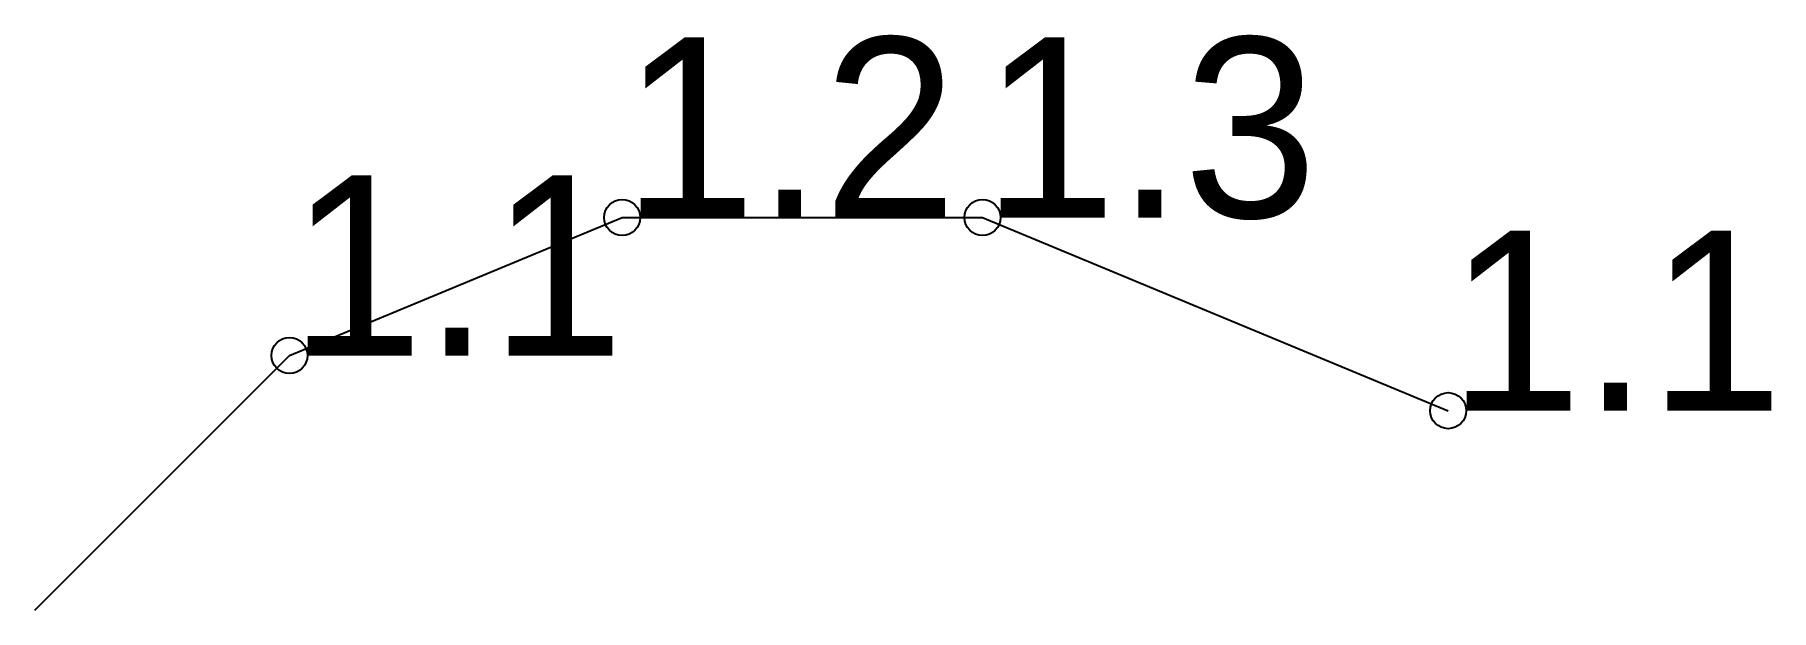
# Model space of a CAD drawing. Header units: millimetres. Extents: x 0 to 9.64, y 0 to 3.19.
import ezdxf

# ---------------------------------------------------------------- set-up
doc = ezdxf.new("R2010")
doc.units = ezdxf.units.MM

msp = doc.modelspace()

# ---------------------------------------------------------------- linework, layer by layer
at = {"layer": 'Shots', "color": 1}
for p, q in [((1.414, 1.414), (3.262, 2.18)), ((3.262, 2.18), (5.262, 2.18)), ((5.262, 2.18), (7.848, 1.108))]:
    msp.add_line(p, q, dxfattribs=at)
at = {"layer": 'Shots', "color": 30}
msp.add_line((0, 0), (1.414, 1.414), dxfattribs=at)
at = {"layer": 'Shots', "color": 1}
for centre in [(3.262, 2.18), (5.262, 2.18), (7.848, 1.108)]:
    msp.add_circle(centre, 0.1, dxfattribs=at)
at = {"layer": 'Shots', "color": 30}
msp.add_circle((1.414, 1.414), 0.1, dxfattribs=at)

# ---------------------------------------------------------------- texts
at = {"layer": 'Label'}
for s, p in [('1.2', (3.262, 2.18)), ('1.3', (5.262, 2.18)), ('1.1', (1.414, 1.414)), ('1.1', (7.848, 1.108))]:
    msp.add_text(s, height=1, dxfattribs=at).set_placement(p)

doc.saveas('drawing.dxf')
